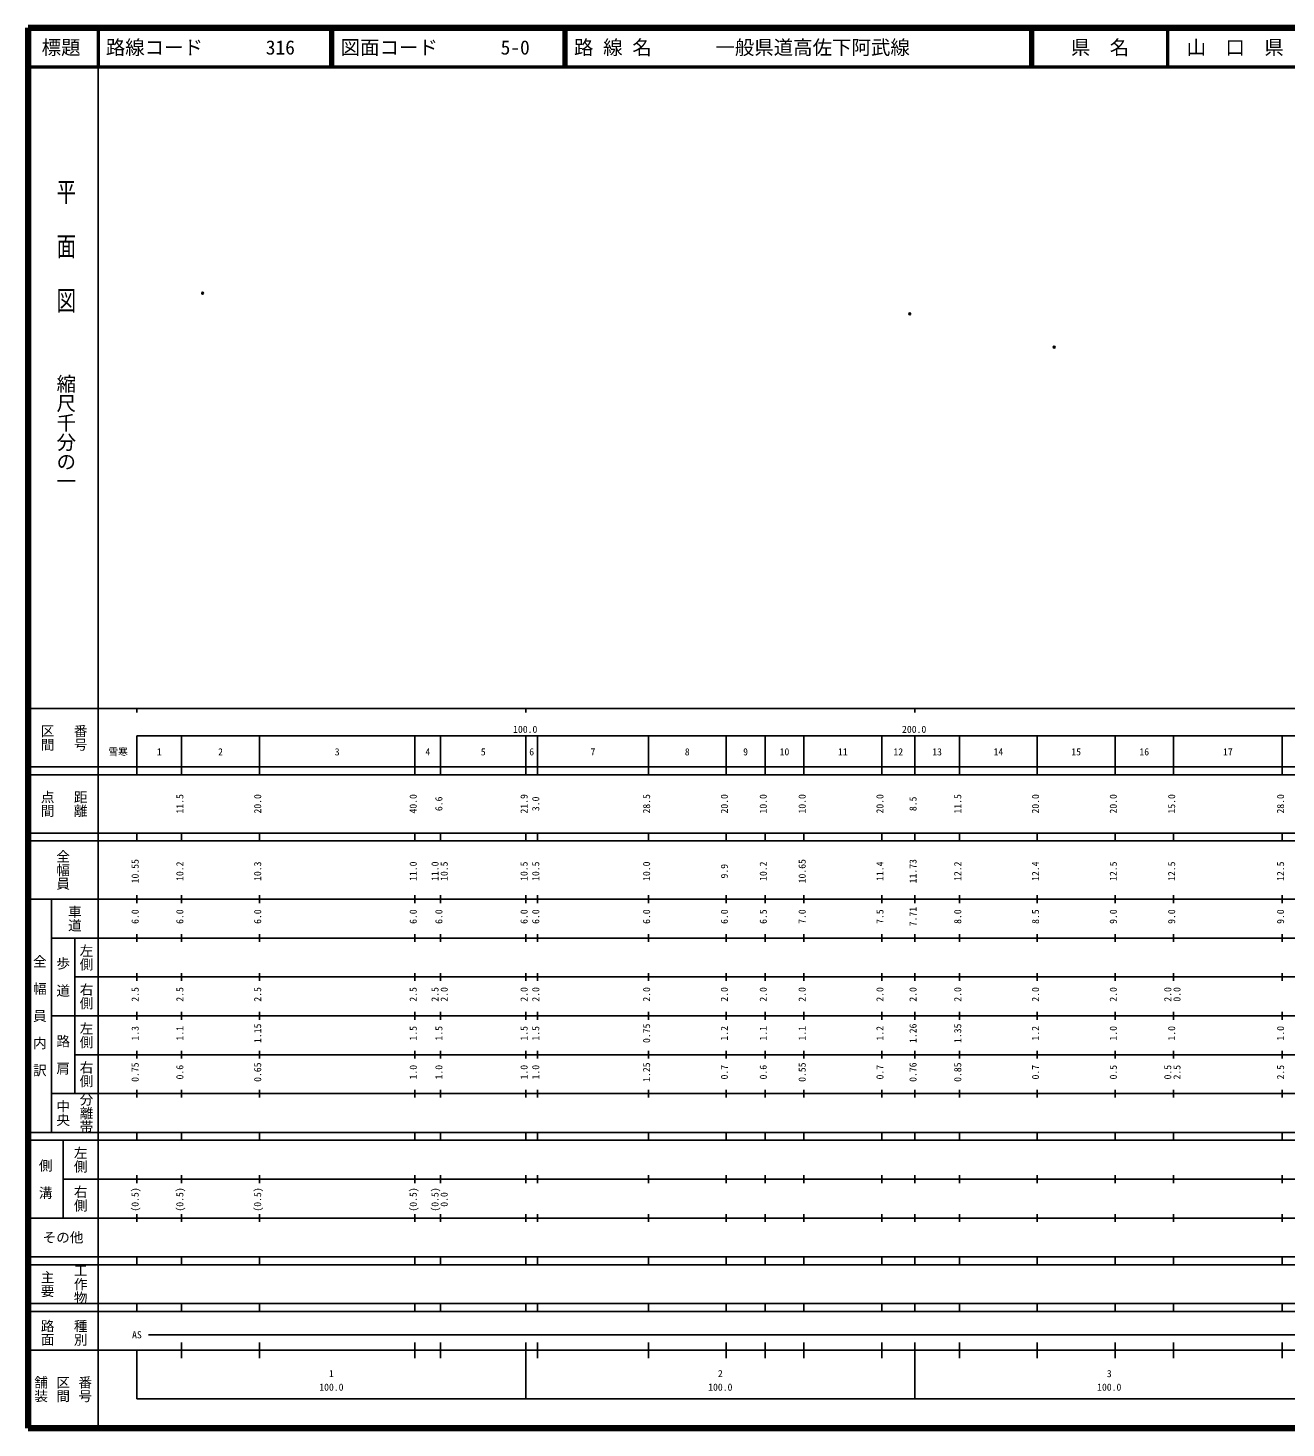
# Model space of a CAD drawing. Units: millimetres on the paper. Extents: x 40 to 680, y 20 to 380.
# Drawn here: x 40 to 363.4, y 20 to 380 of the extents above; entities that cross this region are included whole.
import ezdxf
from ezdxf.enums import TextEntityAlignment as Align

# ---------------------------------------------------------------- set-up
doc = ezdxf.new("R2010")
doc.units = ezdxf.units.MM
doc.header["$PDMODE"] = 32
doc.header["$PDSIZE"] = 0.5
doc.layers.add('M-OTRS', color=6, linetype='Continuous')
doc.layers.add('M-TTL-TXT', color=7, linetype='Continuous')
for name, color, linetype, lineweight in [('M-TTL', 2, 'Continuous', 140), ('M-TTL-BAND', 7, 'Continuous', 25), ('M-TTL-LINE', 7, 'Continuous', 50)]:
    doc.layers.add(name, color=color, linetype=linetype, lineweight=lineweight)
doc.styles.add('@ＭＳ ゴシック', font='')
doc.styles.add('ＭＳ ゴシック', font='')
doc.styles.get('@ＭＳ ゴシック').set_extended_font_data('@MS Gothic')
doc.styles.get('ＭＳ ゴシック').set_extended_font_data('MS Gothic')

msp = doc.modelspace()

# ---------------------------------------------------------------- linework, layer by layer
at = {"layer": 'M-OTRS'}
for p in [(84.903, 311.78), (266.695, 306.527), (303.864, 297.956)]:
    msp.add_point(p, dxfattribs=at)
at = {"layer": 'M-TTL'}
for p, q in [((40, 380), (40, 20)), ((680, 380), (40, 380)), ((40, 20), (680, 20))]:
    msp.add_line(p, q, dxfattribs=at)
at = {"layer": 'M-TTL-BAND'}
for p, q in [((58, 370), (58, 20)), ((40, 205), (579, 205)), ((68, 205), (68, 204)), ((168, 205), (168, 204)), ((268, 205), (268, 204)), ((68, 198), (579, 198)), ((68, 198), (68, 188)), ((79.5, 188), (79.5, 198)), ((99.5, 188), (99.5, 198)), ((139.5, 188), (139.5, 198)), ((146.1, 188), (146.1, 198)), ((168, 188), (168, 198)), ((171, 188), (171, 198)), ((199.5, 188), (199.5, 198)), ((219.5, 188), (219.5, 198)), ((229.5, 188), (229.5, 198)), ((239.5, 188), (239.5, 198)), ((259.5, 188), (259.5, 198)), ((268, 188), (268, 198)), ((279.5, 188), (279.5, 198)), ((299.5, 188), (299.5, 198)), ((319.5, 188), (319.5, 198)), ((334.5, 188), (334.5, 198)), ((362.5, 188), (362.5, 198)), ((40, 190), (579, 190)), ((40, 188), (579, 188)), ((40, 173), (579, 173)), ((68, 171), (68, 173)), ((79.5, 171), (79.5, 173)), ((99.5, 171), (99.5, 173)), ((139.5, 171), (139.5, 173)), ((146.1, 171), (146.1, 173)), ((168, 171), (168, 173)), ((171, 171), (171, 173)), ((199.5, 171), (199.5, 173)), ((219.5, 171), (219.5, 173)), ((229.5, 171), (229.5, 173)), ((239.5, 171), (239.5, 173)), ((259.5, 171), (259.5, 173)), ((268, 171), (268, 173)), ((279.5, 171), (279.5, 173)), ((299.5, 171), (299.5, 173)), ((319.5, 171), (319.5, 173)), ((334.5, 171), (334.5, 173)), ((362.5, 171), (362.5, 173)), ((40, 171), (579, 171)), ((40, 156), (579, 156)), ((46, 96), (46, 156)), ((68, 155), (68, 157)), ((79.5, 155), (79.5, 157)), ((99.5, 155), (99.5, 157)), ((139.5, 155), (139.5, 157)), ((146.1, 155), (146.1, 157)), ((168, 155), (168, 157)), ((171, 155), (171, 157)), ((199.5, 155), (199.5, 157)), ((219.5, 155), (219.5, 157)), ((229.5, 155), (229.5, 157)), ((239.5, 155), (239.5, 157)), ((259.5, 155), (259.5, 157)), ((268, 155), (268, 157)), ((279.5, 155), (279.5, 157)), ((299.5, 155), (299.5, 157)), ((319.5, 155), (319.5, 157)), ((334.5, 155), (334.5, 157)), ((362.5, 155), (362.5, 157)), ((46, 146), (579, 146)), ((52, 146), (52, 106)), ((68, 145), (68, 147)), ((79.5, 145), (79.5, 147)), ((99.5, 145), (99.5, 147)), ((139.5, 145), (139.5, 147)), ((146.1, 145), (146.1, 147)), ((168, 145), (168, 147)), ((171, 145), (171, 147)), ((199.5, 145), (199.5, 147)), ((219.5, 145), (219.5, 147)), ((229.5, 145), (229.5, 147)), ((239.5, 145), (239.5, 147)), ((259.5, 145), (259.5, 147)), ((268, 145), (268, 147)), ((279.5, 145), (279.5, 147)), ((299.5, 145), (299.5, 147)), ((319.5, 145), (319.5, 147)), ((334.5, 145), (334.5, 147)), ((362.5, 145), (362.5, 147)), ((68, 135), (68, 137)), ((79.5, 135), (79.5, 137)), ((99.5, 135), (99.5, 137)), ((139.5, 135), (139.5, 137)), ((146.1, 135), (146.1, 137)), ((168, 135), (168, 137)), ((171, 135), (171, 137)), ((199.5, 135), (199.5, 137)), ((219.5, 135), (219.5, 137)), ((229.5, 135), (229.5, 137)), ((239.5, 135), (239.5, 137)), ((259.5, 135), (259.5, 137)), ((268, 135), (268, 137)), ((279.5, 135), (279.5, 137)), ((299.5, 135), (299.5, 137)), ((319.5, 135), (319.5, 137)), ((334.5, 135), (334.5, 137)), ((362.5, 135), (362.5, 137)), ((52, 136), (579, 136)), ((46, 126), (579, 126)), ((68, 125), (68, 127)), ((79.5, 125), (79.5, 127)), ((99.5, 125), (99.5, 127)), ((139.5, 125), (139.5, 127)), ((146.1, 125), (146.1, 127)), ((168, 125), (168, 127)), ((171, 125), (171, 127)), ((199.5, 125), (199.5, 127)), ((219.5, 125), (219.5, 127)), ((229.5, 125), (229.5, 127)), ((239.5, 125), (239.5, 127)), ((259.5, 125), (259.5, 127)), ((268, 125), (268, 127)), ((279.5, 125), (279.5, 127)), ((299.5, 125), (299.5, 127)), ((319.5, 125), (319.5, 127)), ((334.5, 125), (334.5, 127)), ((362.5, 125), (362.5, 127)), ((52, 116), (579, 116)), ((68, 115), (68, 117)), ((79.5, 115), (79.5, 117)), ((99.5, 115), (99.5, 117)), ((139.5, 115), (139.5, 117)), ((146.1, 115), (146.1, 117)), ((168, 115), (168, 117)), ((171, 115), (171, 117)), ((199.5, 115), (199.5, 117)), ((219.5, 115), (219.5, 117)), ((229.5, 115), (229.5, 117)), ((239.5, 115), (239.5, 117)), ((259.5, 115), (259.5, 117)), ((268, 115), (268, 117)), ((279.5, 115), (279.5, 117)), ((299.5, 115), (299.5, 117)), ((319.5, 115), (319.5, 117)), ((334.5, 115), (334.5, 117)), ((362.5, 115), (362.5, 117)), ((46, 106), (579, 106)), ((68, 105), (68, 107)), ((79.5, 105), (79.5, 107)), ((99.5, 105), (99.5, 107)), ((139.5, 105), (139.5, 107)), ((146.1, 105), (146.1, 107)), ((168, 105), (168, 107)), ((171, 105), (171, 107)), ((199.5, 105), (199.5, 107)), ((219.5, 105), (219.5, 107)), ((229.5, 105), (229.5, 107)), ((239.5, 105), (239.5, 107)), ((259.5, 105), (259.5, 107)), ((268, 105), (268, 107)), ((279.5, 105), (279.5, 107)), ((299.5, 105), (299.5, 107)), ((319.5, 105), (319.5, 107)), ((334.5, 105), (334.5, 107)), ((362.5, 105), (362.5, 107)), ((40, 96), (579, 96)), ((40, 94), (579, 94)), ((49, 94), (49, 74)), ((68, 94), (68, 96)), ((79.5, 94), (79.5, 96)), ((99.5, 94), (99.5, 96)), ((139.5, 94), (139.5, 96)), ((146.1, 94), (146.1, 96)), ((168, 94), (168, 96)), ((171, 94), (171, 96)), ((199.5, 94), (199.5, 96)), ((219.5, 94), (219.5, 96)), ((229.5, 94), (229.5, 96)), ((239.5, 94), (239.5, 96)), ((259.5, 94), (259.5, 96)), ((268, 94), (268, 96)), ((279.5, 94), (279.5, 96)), ((299.5, 94), (299.5, 96)), ((319.5, 94), (319.5, 96)), ((334.5, 94), (334.5, 96)), ((362.5, 94), (362.5, 96)), ((49, 84), (579, 84)), ((68, 83), (68, 85)), ((79.5, 83), (79.5, 85)), ((99.5, 83), (99.5, 85)), ((139.5, 83), (139.5, 85)), ((146.1, 83), (146.1, 85)), ((168, 83), (168, 85)), ((171, 83), (171, 85)), ((199.5, 83), (199.5, 85)), ((219.5, 83), (219.5, 85)), ((229.5, 83), (229.5, 85)), ((239.5, 83), (239.5, 85)), ((259.5, 83), (259.5, 85)), ((268, 83), (268, 85)), ((279.5, 83), (279.5, 85)), ((299.5, 83), (299.5, 85)), ((319.5, 83), (319.5, 85)), ((334.5, 83), (334.5, 85)), ((362.5, 83), (362.5, 85)), ((40, 74), (579, 74)), ((68, 73), (68, 75)), ((79.5, 73), (79.5, 75)), ((99.5, 73), (99.5, 75)), ((139.5, 73), (139.5, 75)), ((146.1, 73), (146.1, 75)), ((168, 73), (168, 75)), ((171, 73), (171, 75)), ((199.5, 73), (199.5, 75)), ((219.5, 73), (219.5, 75)), ((229.5, 73), (229.5, 75)), ((239.5, 73), (239.5, 75)), ((259.5, 73), (259.5, 75)), ((268, 73), (268, 75)), ((279.5, 73), (279.5, 75)), ((299.5, 73), (299.5, 75)), ((319.5, 73), (319.5, 75)), ((334.5, 73), (334.5, 75)), ((362.5, 73), (362.5, 75)), ((40, 64), (579, 64)), ((40, 62), (579, 62)), ((68, 62), (68, 64)), ((79.5, 62), (79.5, 64)), ((99.5, 62), (99.5, 64)), ((139.5, 62), (139.5, 64)), ((146.1, 62), (146.1, 64)), ((168, 62), (168, 64)), ((171, 62), (171, 64)), ((199.5, 62), (199.5, 64)), ((219.5, 62), (219.5, 64)), ((229.5, 62), (229.5, 64)), ((239.5, 62), (239.5, 64)), ((259.5, 62), (259.5, 64)), ((268, 62), (268, 64)), ((279.5, 62), (279.5, 64)), ((299.5, 62), (299.5, 64)), ((319.5, 62), (319.5, 64)), ((334.5, 62), (334.5, 64)), ((362.5, 62), (362.5, 64)), ((40, 52), (579, 52)), ((68, 50), (68, 52)), ((79.5, 50), (79.5, 52)), ((99.5, 50), (99.5, 52)), ((139.5, 50), (139.5, 52)), ((146.1, 50), (146.1, 52)), ((168, 50), (168, 52)), ((171, 50), (171, 52)), ((199.5, 50), (199.5, 52)), ((219.5, 50), (219.5, 52)), ((229.5, 50), (229.5, 52)), ((239.5, 50), (239.5, 52)), ((259.5, 50), (259.5, 52)), ((268, 50), (268, 52)), ((279.5, 50), (279.5, 52)), ((299.5, 50), (299.5, 52)), ((319.5, 50), (319.5, 52)), ((334.5, 50), (334.5, 52)), ((362.5, 50), (362.5, 52)), ((40, 50), (579, 50)), ((71, 44), (472.1, 44)), ((40, 40), (579, 40)), ((68, 40), (68, 27.5)), ((79.5, 38), (79.5, 42)), ((99.5, 38), (99.5, 42)), ((139.5, 38), (139.5, 42)), ((146.1, 38), (146.1, 42)), ((168, 27.5), (168, 42)), ((171, 38), (171, 42)), ((199.5, 38), (199.5, 42)), ((219.5, 38), (219.5, 42)), ((229.5, 38), (229.5, 42)), ((239.5, 38), (239.5, 42)), ((259.5, 38), (259.5, 42)), ((268, 27.5), (268, 42)), ((279.5, 38), (279.5, 42)), ((299.5, 38), (299.5, 42)), ((319.5, 38), (319.5, 42)), ((334.5, 38), (334.5, 42)), ((362.5, 38), (362.5, 42)), ((68, 27.5), (579, 27.5))]:
    msp.add_line(p, q, dxfattribs=at)
at = {"layer": 'M-TTL-LINE'}
for p, q in [((58, 380), (58, 370)), ((117.75, 380), (117.75, 370)), ((118.25, 380), (118.25, 370)), ((177.75, 380), (177.75, 370)), ((178.25, 380), (178.25, 370)), ((297.75, 380), (297.75, 370)), ((298.25, 380), (298.25, 370)), ((333, 380), (333, 370)), ((40, 370), (680, 370))]:
    msp.add_line(p, q, dxfattribs=at)

# ---------------------------------------------------------------- texts
at = {"layer": 'M-TTL-BAND', "style": '@ＭＳ ゴシック', "width": 1.4}
msp.add_text('平  面  図', height=3.666, rotation=270, dxfattribs=at).set_placement((49.777, 306.475), align=Align.MIDDLE_RIGHT)
at = {"layer": 'M-TTL-BAND', "style": '@ＭＳ ゴシック'}
msp.add_text('縮尺千分の一', height=3.666, rotation=270, dxfattribs=at).set_placement((49.777, 261.03), align=Align.MIDDLE_RIGHT)
for s, p in [('区間', (45, 197.5)), ('番号', (53.5, 197.5)), ('点間', (45, 180.5)), ('距離', (53.5, 180.5)), ('全幅員', (49, 163.5)), ('車道', (52, 151)), ('左側', (55, 141)), ('全\u3000幅\u3000員\u3000内\u3000訳', (43, 126)), ('歩\u3000道', (49, 136)), ('右側', (55, 131)), ('左側', (55, 121)), ('路\u3000肩', (49, 116)), ('右側', (55, 111)), ('分離帯', (55, 101)), ('中央', (49, 101)), ('左側', (53.5, 89)), ('側\u3000溝', (44.5, 84)), ('右側', (53.5, 79)), ('工作物', (53.5, 57)), ('主要', (45, 57)), ('路面', (45, 44.5)), ('種別', (53.5, 44.5)), ('舗装', (43.333, 30)), ('区間', (49, 30)), ('番号', (54.667, 30))]:
    msp.add_text(s, height=2.566, rotation=270, dxfattribs=at).set_placement(p, align=Align.MIDDLE_CENTER)
at = {"layer": 'M-TTL-BAND', "style": 'ＭＳ ゴシック'}
for s, p in [('100.0', (167.844, 198.195)), ('200.0', (267.844, 198.195)), ('雪寒', (63.164, 192.405)), ('1', (73.75, 192.405)), ('2', (89.5, 192.405)), ('3', (119.5, 192.405)), ('4', (142.8, 192.405)), ('5', (157.05, 192.405)), ('6', (169.5, 192.405)), ('7', (185.25, 192.405)), ('8', (209.5, 192.405)), ('9', (224.5, 192.405)), ('10', (234.5, 192.405)), ('11', (249.5, 192.405)), ('12', (263.75, 192.405)), ('13', (273.75, 192.405)), ('14', (289.5, 192.405)), ('15', (309.5, 192.405)), ('16', (327, 192.405)), ('17', (348.5, 192.405)), ('AS', (68, 42.5)), ('1', (118, 32.523)), ('2', (218, 32.523)), ('3', (318, 32.523)), ('100.0', (118, 29.033)), ('100.0', (218, 29.033)), ('100.0', (318, 29.033))]:
    msp.add_text(s, height=1.833, dxfattribs=at).set_placement(p, align=Align.BOTTOM_CENTER)
for s, p in [('11.5', (80.5, 180.5)), ('20.0', (100.5, 180.5)), ('40.0', (140.5, 180.5)), ('6.6', (147.1, 180.5)), ('21.9', (169, 180.5)), ('3.0', (172, 180.5)), ('28.5', (200.5, 180.5)), ('20.0', (220.5, 180.5)), ('10.0', (230.5, 180.5)), ('10.0', (240.5, 180.5)), ('20.0', (260.5, 180.5)), ('8.5', (269, 180.5)), ('11.5', (280.5, 180.5)), ('20.0', (300.5, 180.5)), ('20.0', (320.5, 180.5)), ('15.0', (335.5, 180.5)), ('28.0', (363.5, 180.5)), ('10.55', (69, 163.174)), ('10.65', (240.5, 163.174)), ('11.73', (269, 163.174)), ('10.2', (80.5, 163.174)), ('10.3', (100.5, 163.174)), ('11.0', (140.5, 163.174)), ('11.0', (146.1, 163.174)), ('10.5', (148.47, 163.174)), ('10.5', (169, 163.174)), ('10.5', (172, 163.174)), ('10.0', (200.5, 163.174)), ('9.9', (220.5, 163.174)), ('10.2', (230.5, 163.174)), ('11.4', (260.5, 163.174)), ('12.2', (280.5, 163.174)), ('12.4', (300.5, 163.174)), ('12.5', (320.5, 163.174)), ('12.5', (335.5, 163.174)), ('12.5', (363.5, 163.174)), ('6.0', (69, 151.5)), ('6.0', (80.5, 151.5)), ('6.0', (100.5, 151.5)), ('6.0', (140.5, 151.5)), ('6.0', (147.1, 151.5)), ('6.0', (169, 151.5)), ('6.0', (172, 151.5)), ('6.0', (200.5, 151.5)), ('6.0', (220.5, 151.5)), ('6.5', (230.5, 151.5)), ('7.0', (240.5, 151.5)), ('7.5', (260.5, 151.5)), ('7.71', (269, 151.5)), ('8.0', (280.5, 151.5)), ('8.5', (300.5, 151.5)), ('9.0', (320.5, 151.5)), ('9.0', (335.5, 151.5)), ('9.0', (363.5, 151.5)), ('2.5', (69, 131.5)), ('2.5', (80.5, 131.5)), ('2.5', (100.5, 131.5)), ('2.5', (140.5, 131.5)), ('2.5', (146.1, 131.5)), ('2.0', (148.47, 131.5)), ('2.0', (169, 131.5)), ('2.0', (172, 131.5)), ('2.0', (200.5, 131.5)), ('2.0', (220.5, 131.5)), ('2.0', (230.5, 131.5)), ('2.0', (240.5, 131.5)), ('2.0', (260.5, 131.5)), ('2.0', (269, 131.5)), ('2.0', (280.5, 131.5)), ('2.0', (300.5, 131.5)), ('2.0', (320.5, 131.5)), ('2.0', (334.5, 131.5)), ('0.0', (336.87, 131.5)), ('1.3', (69, 121.5)), ('1.1', (80.5, 121.5)), ('1.15', (100.5, 121.5)), ('1.5', (140.5, 121.5)), ('1.5', (147.1, 121.5)), ('1.5', (169, 121.5)), ('1.5', (172, 121.5)), ('0.75', (200.5, 121.5)), ('1.2', (220.5, 121.5)), ('1.1', (230.5, 121.5)), ('1.1', (240.5, 121.5)), ('1.2', (260.5, 121.5)), ('1.26', (269, 121.5)), ('1.35', (280.5, 121.5)), ('1.2', (300.5, 121.5)), ('1.0', (320.5, 121.5)), ('1.0', (335.5, 121.5)), ('1.0', (363.5, 121.5)), ('0.75', (69, 111.5)), ('0.6', (80.5, 111.5)), ('0.65', (100.5, 111.5)), ('1.0', (140.5, 111.5)), ('1.0', (147.1, 111.5)), ('1.0', (169, 111.5)), ('1.0', (172, 111.5)), ('1.25', (200.5, 111.5)), ('0.7', (220.5, 111.5)), ('0.6', (230.5, 111.5)), ('0.55', (240.5, 111.5)), ('0.7', (260.5, 111.5)), ('0.76', (269, 111.5)), ('0.85', (280.5, 111.5)), ('0.7', (300.5, 111.5)), ('0.5', (320.5, 111.5)), ('0.5', (334.5, 111.5)), ('2.5', (336.87, 111.5)), ('2.5', (363.5, 111.5)), ('(0.5)', (69, 78.764)), ('(0.5)', (80.5, 78.764)), ('(0.5)', (100.5, 78.764)), ('(0.5)', (140.5, 78.764)), ('(0.5)', (146.1, 78.764)), ('0.0', (148.461, 78.764))]:
    msp.add_text(s, height=1.833, rotation=90, dxfattribs=at).set_placement(p, align=Align.BOTTOM_CENTER)
msp.add_text('その他', height=2.566, dxfattribs=at).set_placement((49, 69), align=Align.MIDDLE_CENTER)
at = {"layer": 'M-TTL-TXT', "style": 'ＭＳ ゴシック'}
for s, p in [('標題', (48.5, 375)), ('県\u3000名', (315.625, 375)), ('山\u3000口\u3000県', (350.375, 375))]:
    msp.add_text(s, height=3.666, dxfattribs=at).set_placement(p, align=Align.MIDDLE_CENTER)
for s, p in [('路線コード', (60, 375)), ('316', (101.142, 375)), ('図面コード', (120.38, 375)), ('5-0', (161.521, 375)), ('路 線 名', (180.38, 375)), ('一般県道高佐下阿武線', (216.734, 375))]:
    msp.add_text(s, height=3.666, dxfattribs=at).set_placement(p, align=Align.MIDDLE_LEFT)

doc.saveas('drawing.dxf')
